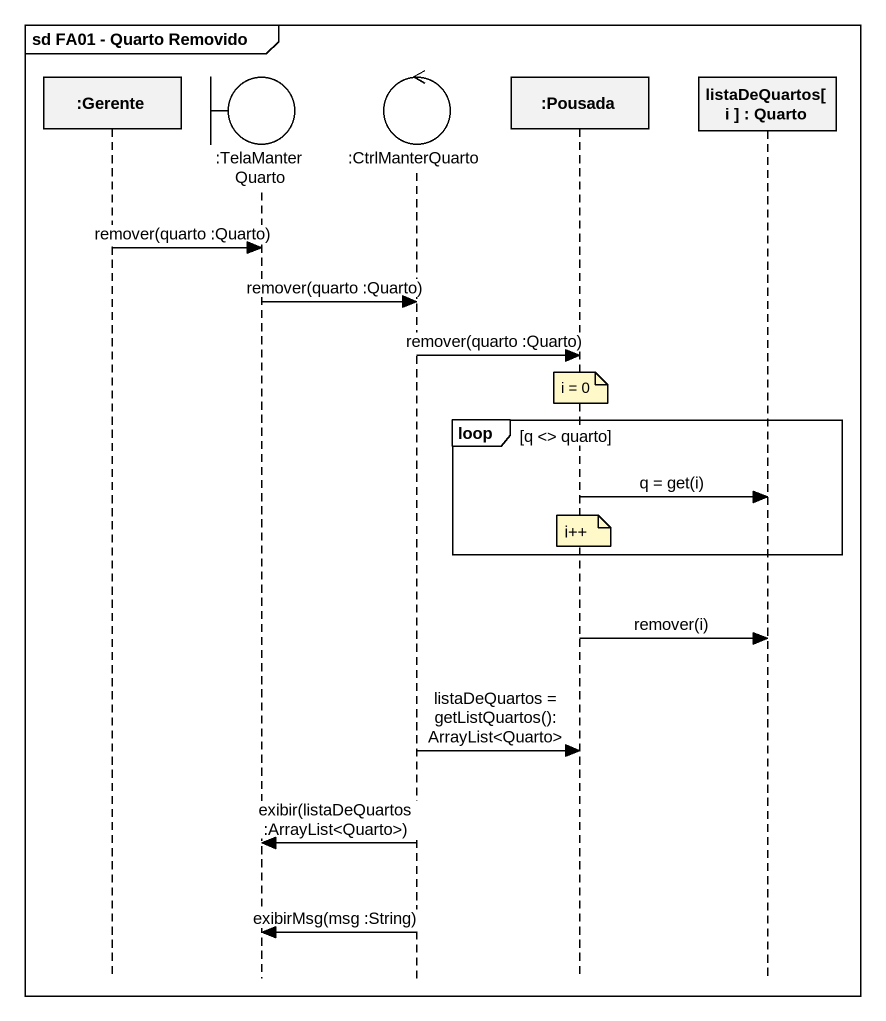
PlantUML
@startuml
mainframe sd FA01 - Quarto Removido
hide footbox
participant ":Gerente" as Gerente
boundary ":TelaManterQuarto" as TelaManterQuarto
control ":CtrlManterQuarto" as CtrlManterQuarto
participant ":Pousada" as Pousada
participant "listaDeQuartos[ i ] : Quarto" as listaDeQuartos_i

Gerente -> TelaManterQuarto : remover(quarto :Quarto)
TelaManterQuarto -> CtrlManterQuarto : remover(quarto :Quarto)
CtrlManterQuarto -> Pousada : remover(quarto :Quarto)
note over Pousada : i = 0
loop q <> quarto
  Pousada -> listaDeQuartos_i : q = get(i)
  note over Pousada : i++
end
Pousada -> listaDeQuartos_i : remover(i)
CtrlManterQuarto -> Pousada : listaDeQuartos = getListQuartos(): ArrayList<Quarto>
CtrlManterQuarto -> TelaManterQuarto : exibir(listaDeQuartos :ArrayList<Quarto>)
CtrlManterQuarto -> TelaManterQuarto : exibirMsg(msg :String)
@enduml
